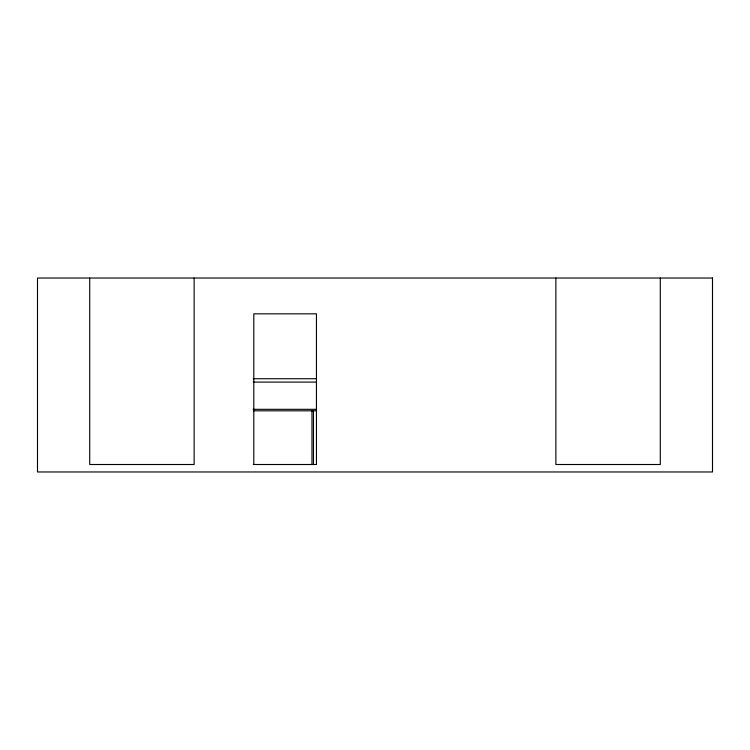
<?xml version="1.0" encoding="UTF-8"?>
<svg xmlns="http://www.w3.org/2000/svg" width="750" height="750" viewBox="0 0 750 750"><rect width="100%" height="100%" fill="white"/><g stroke="black" fill="none" stroke-linecap="round" stroke-linejoin="round"><path stroke-width="1.12" d="M253.284 378.731L316.481 378.731M253.284 382.087L316.481 382.087M253.106 409.312L316.341 409.312M253.678 410.803L316.669 410.803M253.284 464.503L316.481 464.503M660.291 278.034L660.291 464.503L555.872 464.503L555.872 278.034M316.453 464.503L316.453 313.837L253.8 313.837L253.8 464.503M313.463 410.803L313.463 464.503M311.972 410.803L311.972 464.503M194.128 278.034L194.128 464.503L89.709 464.503L89.709 278.034M712.5 278.034L37.5 278.034L37.5 471.966L712.5 471.966L712.5 278.034"/></g></svg>
